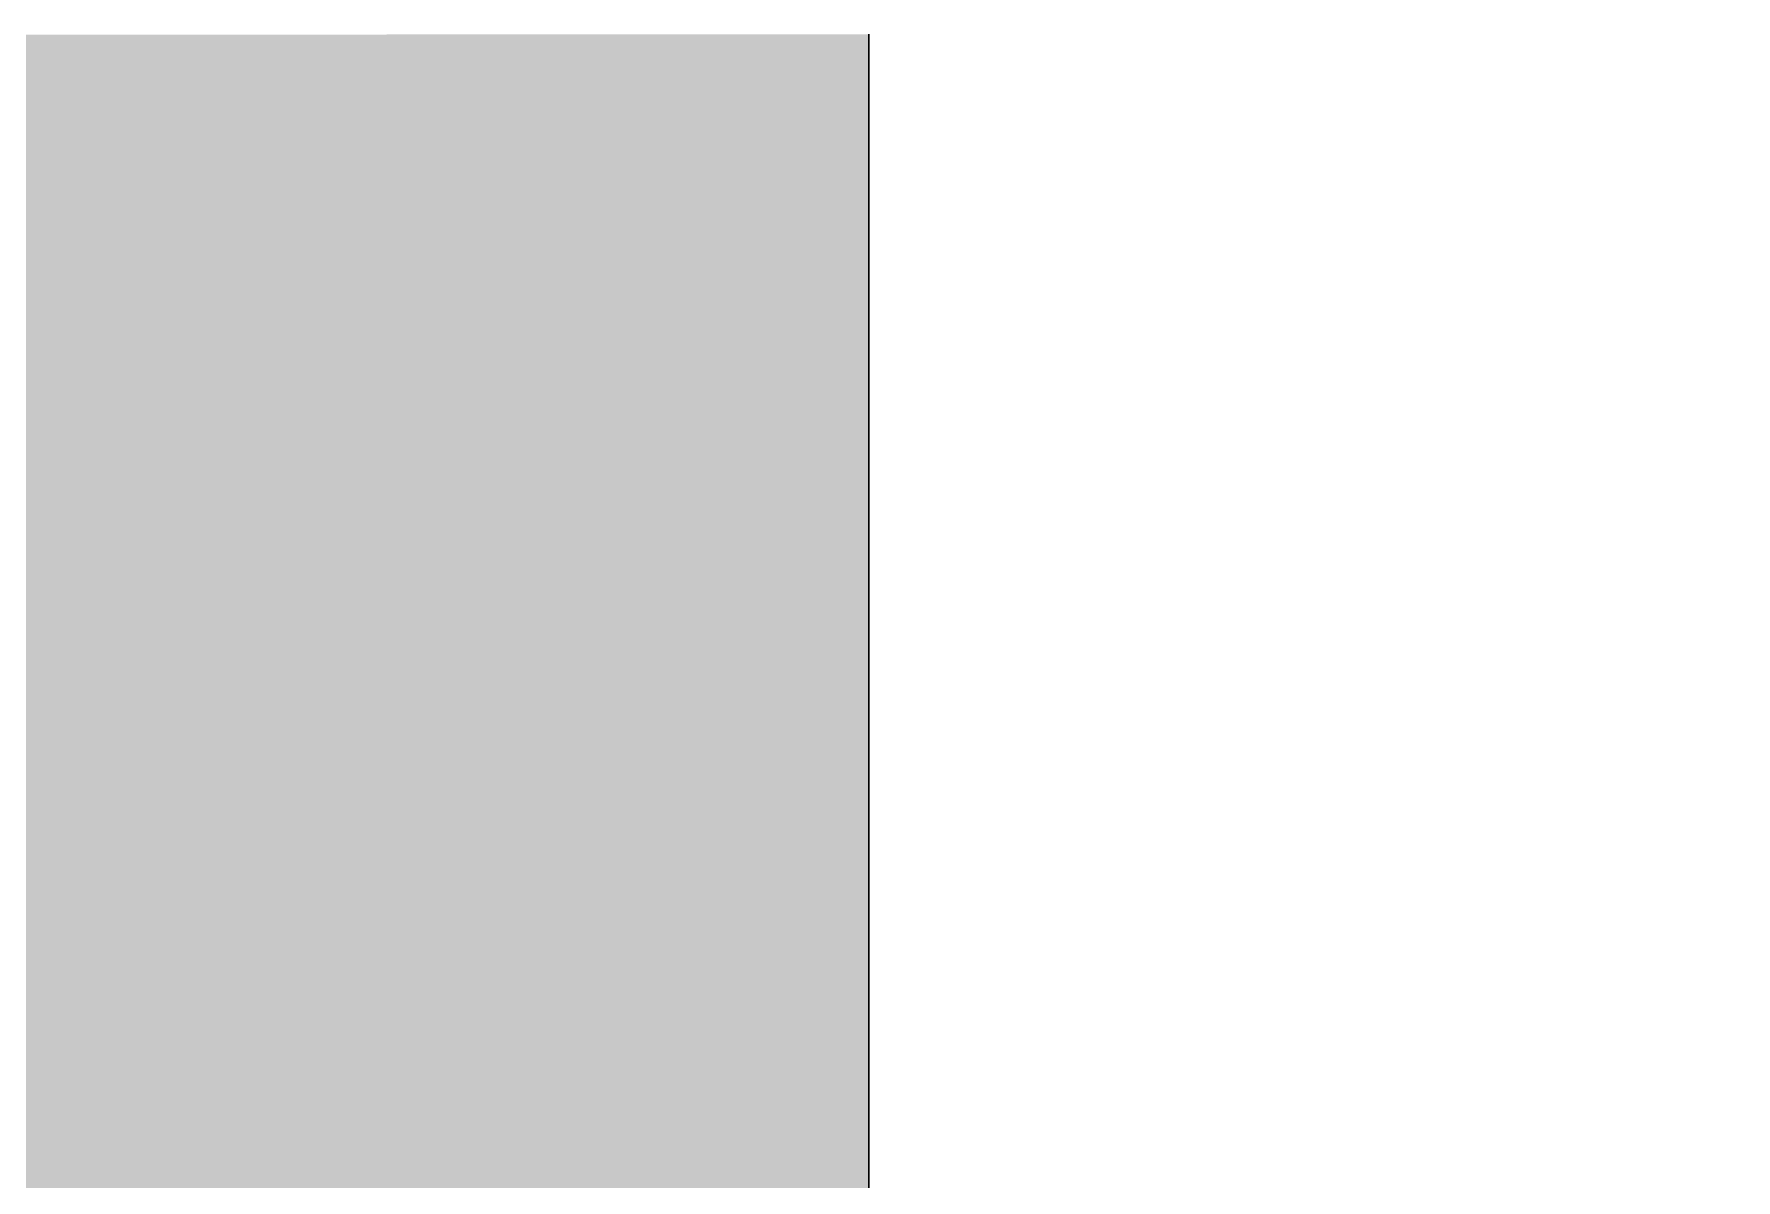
# Model space of a CAD drawing. Header units: millimetres. Extents: x 0 to 102275, y -2706 to 7916.
# Drawn here: x 87855.2 to 87920.4, y 623.5 to 667.5 of the extents above; entities that cross this region are included whole.
import ezdxf

# ---------------------------------------------------------------- set-up
doc = ezdxf.new("R2010")
doc.units = ezdxf.units.MM
doc.layers.add('0-2', color=7, linetype='Continuous', lineweight=9, transparency=0.7)
doc.layers.add('A-WALL-PATT', color=7, linetype='Continuous', lineweight=9)
doc.layers.add('P-SANR-FIXT', color=7, linetype='Continuous', lineweight=9)

# ---------------------------------------------------------------- blocks, each defined once
blk = doc.blocks.new('Sanitary_Toilet-Accessories_Gessi_Wall-mounted-paper-roll-holder-65449 - Chrome-30916167-Развертка 1_15-3')
at = {"layer": '0-2'}
for points in [[(-69767.859, 666.402), (-69685.5, 666.444), (-69685.5, 667.444), (-69804.5, 667.398), (-69804.5, 666.444), (-69771.895, 666.406)], [(-69770.825, 607.299), (-69697.169, 607.508), (-69695.471, 611.155), (-69693.442, 614.213), (-69690.815, 616.878), (-69688.231, 618.812), (-69685.5, 620.68), (-69685.5, 666.444), (-69804.5, 666.444), (-69804.5, 607.458), (-69774.069, 607.315)]]:
    blk.add_hatch(color=256, dxfattribs=at).paths.add_polyline_path(points)
at = {"layer": 'P-SANR-FIXT'}
for p, q in [((-69685.5, 667.454), (-69685.5, 666.694)), ((-69685.5, 666.608), (-69685.5, 667.451)), ((-69685.5, 667.444), (-69685.5, 666.743)), ((-69685.5, 605.471), (-69685.5, 667.444)), ((-69685.5, 666.743), (-69685.5, 654.409)), ((-69685.5, 666.617), (-69685.5, 665.552)), ((-69685.5, 646.837), (-69685.5, 666.608)), ((-69685.5, 666.284), (-69685.5, 664.76)), ((-69685.5, 605.5), (-69685.5, 666.284)), ((-69685.5, 665.552), (-69685.5, 663.198)), ((-69685.5, 664.76), (-69685.5, 662.907)), ((-69685.5, 663.198), (-69685.5, 660.429)), ((-69685.5, 662.907), (-69685.5, 660.695)), ((-69685.5, 660.695), (-69685.5, 656.774)), ((-69685.5, 660.429), (-69685.5, 657.607)), ((-69685.5, 657.607), (-69685.5, 650.309)), ((-69685.5, 656.774), (-69685.5, 654.409)), ((-69685.5, 654.409), (-69685.5, 650.709)), ((-69685.5, 654.231), (-69685.5, 646.752)), ((-69685.5, 650.559), (-69685.5, 636.162)), ((-69685.5, 650.18), (-69685.5, 640.812)), ((-69685.5, 646.339), (-69685.5, 646.837)), ((-69685.5, 646.752), (-69685.5, 646.149)), ((-69685.5, 636.77), (-69685.5, 646.263)), ((-69685.5, 646.096), (-69685.5, 636.643)), ((-69685.5, 640.812), (-69685.5, 637.643)), ((-69685.5, 637.643), (-69685.5, 630.234)), ((-69685.5, 612.862), (-69685.5, 636.717)), ((-69685.5, 636.643), (-69685.5, 612.833)), ((-69685.5, 636.162), (-69685.5, 632.958)), ((-69685.5, 632.958), (-69685.5, 625.341)), ((-69685.5, 630.234), (-69685.5, 624.562)), ((-69685.5, 625.341), (-69685.5, 624.869)), ((-69685.5, 624.869), (-69685.5, 619.215)), ((-69685.5, 624.562), (-69685.5, 618.237))]:
    blk.add_line(p, q, dxfattribs=at)

msp = doc.modelspace()

# ---------------------------------------------------------------- hatches: boundary and pattern name
at = {"layer": 'A-WALL-PATT'}
h = msp.add_hatch(dxfattribs=at)
h.set_pattern_fill('FP_22', color=256, style=0, pattern_type=2)
h.set_pattern_definition([(90, (88412.7, 0), (-600, 4e-14), []), (180, (88412.7, 0), (-7e-14, -600), [])])
h.paths.add_polyline_path([(88343.014, 0), (88396.686, 0), (88396.686, 380), (88346.686, 380), (88346.686, 272.709), (88322.898, 266.182), (88337.686, 0)])
h.paths.add_polyline_path([(86023.686, 0), (86896.915, 0), (86896.915, 100), (86912.686, 100), (86912.686, 0), (87105.078, 0), (87105.078, 10), (87112.114, 10), (87112.114, 32.929), (87114.615, 32.929), (87114.615, 202.929), (87115.557, 206.111), (87116.552, 207.671), (87117.156, 208.243), (87118.414, 208.999), (87121.686, 209.998), (87121.686, 1650), (87137.686, 1650), (87137.743, 209.98), (87141.638, 208.59), (87142.615, 207.993), (87144.195, 205.679), (87144.757, 202.929), (87144.757, 32.929), (87147.258, 32.929), (87147.258, 10), (87154.294, 10), (87154.294, 0), (87212.686, 0), (87212.686, 600), (87753.224, 600.283), (87754.012, 604.422), (87755.551, 607.299), (87755.686, 607.727), (87755.686, 609.5), (87759.186, 609.5), (87759.186, 607.5), (87768.186, 607.5), (87768.186, 667.444), (87887.186, 667.398), (87887.186, 620.344), (87891.433, 621.878), (87897.506, 622.407), (87903.383, 621.474), (87903.639, 621.399), (87906.901, 620.048), (87910.6, 617.682), (87912.854, 615.608), (87915.461, 612.374), (87917.666, 608.128), (87918.721, 604.303), (87918.951, 602.984), (87919.172, 599.225), (87918.437, 594.243), (87918.085, 593.047), (87916.733, 589.785), (87914.128, 585.787), (87912.304, 583.832), (87909.06, 581.276), (87906.775, 579.9), (87901.938, 578.122), (87896.686, 577.5), (87889.989, 578.526), (87889.733, 578.601), (87886.471, 579.952), (87882.771, 582.318), (87880.776, 584.09), (87877.911, 587.626), (87875.705, 591.872), (87875.287, 592.5), (87812.686, 592.685), (87812.686, 400), (88257.256, 400), (88264.331, 657.688), (88266.686, 750), (88266.686, 790), (88331.686, 790), (88331.686, 795), (88332.399, 797.574), (88334.861, 799.519), (88337.459, 800), (88362.372, 799.819), (88364.242, 799.241), (88366.02, 797.403), (88366.686, 795), (88366.686, 790), (88396.686, 790), (88396.686, 1800), (86912.686, 1800), (86912.686, 770), (86897.423, 770), (86897.423, 804), (86023.686, 804), (86023.686, 770), (86872.686, 770), (86872.686, 100), (86023.686, 100)])
h.paths.add_polyline_path([(87892.326, 0), (87892.238, 207.471), (87876.291, 211.982), (87850.341, 223.925), (87833.443, 234.529), (87818.041, 247.178), (87812.686, 251.625), (87812.686, 0)])

# ---------------------------------------------------------------- block references
at = {"layer": 'P-SANR-FIXT'}
msp.add_blockref('Sanitary_Toilet-Accessories_Gessi_Wall-mounted-paper-roll-holder-65449 - Chrome-30916167-Развертка 1_15-3', (157572.686, 0), dxfattribs=at)

doc.saveas('drawing.dxf')
